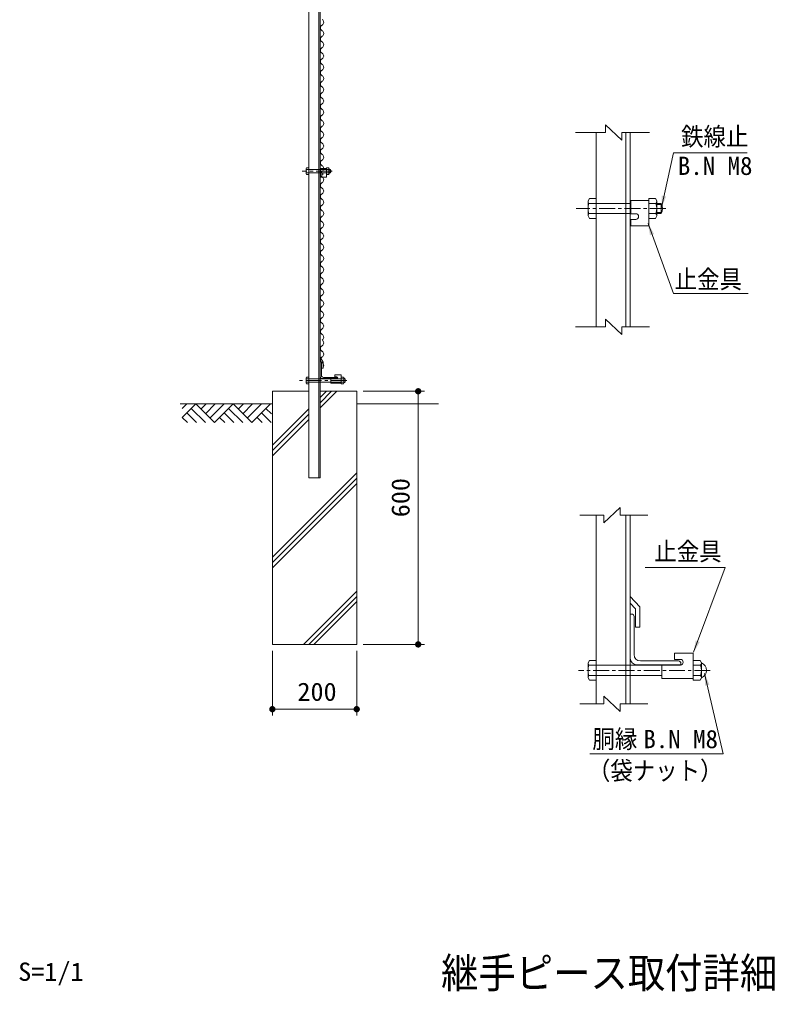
# Model space of a CAD drawing. Units: millimetres, scale not verified. Extents: x -4455 to 4455, y -3150 to 3150.
# Drawn here: x -330 to 1461, y -978 to 1326 of the extents above; entities that cross this region are included whole.
import ezdxf
from ezdxf.enums import TextEntityAlignment as Align

# ---------------------------------------------------------------- set-up
doc = ezdxf.new("R2010")
doc.units = ezdxf.units.MM
doc.header["$LTSCALE"] = 30
doc.linetypes.add('DASHED', pattern=[7.5, 6, -1.5])
doc.linetypes.add('USER1', pattern=[2, 1.25, -0.25, 0.25, -0.25])
for name, color, linetype, lineweight in [('0-0_9断面', 1, 'Continuous', 18), ('0-1_SUNPOU', 1, 'Continuous', 18), ('0-3_4基礎', 4, 'Continuous', 18), ('0-4_5寸法', 1, 'Continuous', 18), ('0-5_1部材', 3, 'Continuous', 18), ('0-6_GL', 7, 'Continuous', 9), ('0-8_8部品', 7, 'Continuous', 9), ('0-9_0', 7, 'Continuous', 9), ('0-A_2網', 4, 'Continuous', 18), ('0-B_AMI', 3, 'Continuous', 18), ('0-C_7詳細', 7, 'Continuous', 18)]:
    doc.layers.add(name, color=color, linetype=linetype, lineweight=lineweight)
doc.styles.add('ＭＳ ゴシック', font='')
doc.styles.get('ＭＳ ゴシック').set_extended_font_data('MS Gothic')

# ---------------------------------------------------------------- blocks, each defined once
blk = doc.blocks.new('GL-マーク')
at = {"layer": '0-9_0', "color": 1, "lineweight": 18}
for p, q in [((-418.12, -21.21), (-396.91, 0)), ((-418.12, -63.64), (-354.48, 0)), ((-354.48, 0), (-265.86, -88.62)), ((-304.52, 0), (-329.5, -24.98)), ((-262.09, 0), (-308.29, -46.2)), ((-219.67, 0), (-287.08, -67.41)), ((-177.24, 0), (-265.86, -88.62)), ((-177.24, 0), (-88.62, -88.62)), ((-127.28, 0), (-152.26, -24.98)), ((-84.85, 0), (-131.05, -46.19)), ((-42.43, 0), (-109.83, -67.41)), ((0, 0), (-88.62, -88.62)), ((-396.91, -42.43), (-350.71, -88.62)), ((-375.7, -21.21), (-308.29, -88.62)), ((-219.67, -42.43), (-173.47, -88.62)), ((-198.45, -21.21), (-131.05, -88.62)), ((3.77, -88.62), (-42.43, -42.43)), ((4.99, -47.42), (-21.21, -21.21)), ((-418.12, -63.64), (-393.14, -88.62)), ((-240.88, -63.64), (-215.9, -88.62)), ((-38.66, -88.62), (-63.64, -63.64))]:
    blk.add_line(p, q, dxfattribs=at)
blk = doc.blocks.new('NAMIX5')
at = {"layer": '0-B_AMI'}
for centre, start, end in [((53.3, -300), 118.07249, 241.92751), ((-53.3, -100), 298.07249, 61.92751), ((53.3, -700), 118.07249, 241.92751), ((-53.3, -500), 298.07249, 61.92751), ((53.3, -1100), 118.07249, 241.92751), ((-53.3, -900), 298.07249, 61.92751), ((-53.3, -1300), 298.07249, 61.92751), ((53.3, -1500), 118.07249, 241.92751), ((-53.3, -1700), 298.07249, 61.92751), ((53.3, -1900), 118.07249, 241.92751)]:
    blk.add_arc(centre, 113.3, start, end, dxfattribs=at)
blk = doc.blocks.new('NAMIX13')
at = {"layer": '0-B_AMI'}
for centre, start, end in [((-106.7, -200), 298.07249, 61.92751), ((106.7, -600), 118.07249, 241.92751), ((106.7, -1400), 118.07249, 241.92751), ((-106.7, -1000), 298.07249, 61.92751), ((106.7, -2200), 118.07249, 241.92751), ((-106.7, -1800), 298.07249, 61.92751), ((-106.7, -2600), 298.07249, 61.92751), ((106.7, -3000), 118.07249, 241.92751), ((-106.7, -3400), 298.07249, 61.92751), ((106.7, -3800), 118.07249, 241.92751), ((-106.7, -4200), 298.07249, 61.92751), ((106.7, -4600), 118.07249, 241.92751), ((-106.7, -5000), 298.07249, 61.92751), ((106.7, -5400), 118.07249, 241.92751), ((106.7, -6200), 118.07249, 241.92751), ((-106.7, -5800), 298.07249, 61.92751), ((106.7, -7000), 118.07249, 241.92751), ((-106.7, -6600), 298.07249, 61.92751), ((106.7, -7800), 118.07249, 241.92751), ((-106.7, -7400), 298.07249, 61.92751), ((-106.7, -8200), 298.07249, 61.92751), ((106.7, -8600), 118.07249, 241.92751)]:
    blk.add_arc(centre, 226.7, start, end, dxfattribs=at)
blk = doc.blocks.new('NAMI')
at = {"layer": '0-B_AMI'}
for centre, start, end in [((-106.7, -200), 298.07249, 61.92751), ((106.7, -600), 118.07249, 241.92751)]:
    blk.add_arc(centre, 226.7, start, end, dxfattribs=at)
blk = doc.blocks.new('M1')
at = {"layer": '0-1_SUNPOU'}
blk.add_line((-7.5, 0), (-57.86, 0), dxfattribs=at)
for points in [[(0, 0), (-7.5, 0), (-7.44, 0.94)], [(0, 0), (-7.44, -0.94), (-7.5, 0)], [(0, 0), (-7.44, 0.94), (-7.26, 1.87)], [(0, 0), (-7.26, -1.87), (-7.44, -0.94)], [(0, 0), (-7.26, 1.87), (-6.97, 2.76)], [(0, 0), (-6.97, -2.76), (-7.26, -1.87)], [(0, 0), (-6.97, 2.76), (-6.57, 3.61)], [(0, 0), (-6.57, -3.61), (-6.97, -2.76)], [(0, 0), (-6.57, 3.61), (-6.07, 4.41)], [(0, 0), (-6.07, -4.41), (-6.57, -3.61)], [(0, 0), (-6.07, 4.41), (-5.47, 5.13)], [(0, 0), (-5.47, -5.13), (-6.07, -4.41)], [(0, 0), (-5.47, 5.13), (-4.78, 5.78)], [(0, 0), (-4.78, -5.78), (-5.47, -5.13)], [(0, 0), (-4.78, 5.78), (-4.02, 6.33)], [(0, 0), (-4.02, -6.33), (-4.78, -5.78)], [(0, 0), (-4.02, 6.33), (-3.19, 6.79)], [(0, 0), (-3.19, -6.79), (-4.02, -6.33)], [(0, 0), (-3.19, 6.79), (-2.32, 7.13)], [(0, 0), (-2.32, -7.13), (-3.19, -6.79)], [(0, 0), (-2.32, 7.13), (-1.41, 7.37)], [(0, 0), (-1.41, -7.37), (-2.32, -7.13)], [(0, 0), (-1.41, 7.37), (-0.47, 7.49)], [(0, 0), (-0.47, -7.49), (-1.41, -7.37)], [(0, 0), (-0.47, 7.49), (0.47, 7.49)], [(0, 0), (0.47, -7.49), (-0.47, -7.49)], [(0, 0), (0.47, 7.49), (1.41, 7.37)], [(0, 0), (1.41, 7.37), (2.32, 7.13)], [(0, 0), (2.32, 7.13), (3.19, 6.79)], [(0, 0), (3.19, 6.79), (4.02, 6.33)], [(0, 0), (4.02, 6.33), (4.78, 5.78)], [(0, 0), (4.78, 5.78), (5.47, 5.13)], [(0, 0), (5.47, 5.13), (6.07, 4.41)], [(0, 0), (6.07, 4.41), (6.57, 3.61)], [(0, 0), (6.57, 3.61), (6.97, 2.76)], [(0, 0), (6.97, 2.76), (7.26, 1.87)], [(0, 0), (7.26, 1.87), (7.44, 0.94)], [(0, 0), (7.44, 0.94), (7.5, 0)], [(0, 0), (1.41, -7.37), (0.47, -7.49)], [(0, 0), (2.32, -7.13), (1.41, -7.37)], [(0, 0), (3.19, -6.79), (2.32, -7.13)], [(0, 0), (4.02, -6.33), (3.19, -6.79)], [(0, 0), (4.78, -5.78), (4.02, -6.33)], [(0, 0), (5.47, -5.13), (4.78, -5.78)], [(0, 0), (6.07, -4.41), (5.47, -5.13)], [(0, 0), (6.57, -3.61), (6.07, -4.41)], [(0, 0), (6.97, -2.76), (6.57, -3.61)], [(0, 0), (7.26, -1.87), (6.97, -2.76)], [(0, 0), (7.44, -0.94), (7.26, -1.87)], [(0, 0), (7.5, 0), (7.44, -0.94)]]:
    blk.add_solid(points, dxfattribs=at)

msp = doc.modelspace()

# ---------------------------------------------------------------- linework, layer by layer
at = {"layer": '0-3_4基礎', "color": 7, "lineweight": 9}
for p, q in [((269.58, 444.92), (356.08, 444.92)), ((269.58, 444.92), (269.58, -155.08)), ((269.58, 444.92), (341.58, 444.92)), ((383.08, 444.92), (469.58, 444.92)), ((397.58, 444.92), (469.58, 444.92)), ((469.58, 444.92), (469.58, -155.08)), ((269.58, -155.08), (469.58, -155.08))]:
    msp.add_line(p, q, dxfattribs=at)
at = {"layer": '0-3_4基礎'}
for p, q in [((383.08, 405.3), (422.7, 444.92)), ((383.08, 417.8), (410.2, 444.92)), ((383.08, 430.3), (397.7, 444.92)), ((269.58, 316.8), (356.08, 403.3)), ((269.58, 304.3), (356.08, 390.8)), ((269.58, 291.8), (356.08, 378.3)), ((269.58, 51.46), (469.58, 251.46)), ((269.58, 38.96), (469.58, 238.96)), ((269.58, 26.46), (469.58, 226.46)), ((343.25, -155.08), (469.58, -28.74)), ((355.75, -155.08), (469.58, -41.24)), ((368.25, -155.08), (469.58, -53.74))]:
    msp.add_line(p, q, dxfattribs=at)
at = {"layer": '0-4_5寸法'}
for p, q in [((484.58, 444.92), (630.41, 444.92)), ((615.41, -125.08), (615.41, 414.92)), ((484.58, -155.08), (630.41, -155.08)), ((269.58, -170.08), (269.58, -323.6)), ((469.58, -170.08), (469.58, -323.6)), ((299.58, -308.6), (439.58, -308.6))]:
    msp.add_line(p, q, dxfattribs=at)
at = {"layer": '0-5_1部材', "color": 7, "lineweight": 9}
for p, q in [((356.08, 1459.92), (356.08, 239.92)), ((379.58, 1459.92), (379.58, 239.92)), ((383.08, 1459.92), (383.08, 239.92)), ((383.08, 526), (390.39, 514.04)), ((383.08, 519.92), (383.08, 479.92)), ((383.08, 518.32), (386.39, 512.91)), ((383.08, 479.92), (383.08, 514.92)), ((383.08, 514.92), (384.08, 514.92)), ((386.08, 482.92), (386.08, 512.92)), ((386.39, 499.91), (386.39, 512.91)), ((390.39, 499.91), (390.39, 514.04)), ((390.39, 499.91), (386.39, 499.91)), ((423.08, 474.92), (388.08, 474.92)), ((421.08, 477.92), (391.08, 477.92)), ((423.08, 474.92), (423.08, 475.92)), ((356.08, 239.92), (383.08, 239.92))]:
    msp.add_line(p, q, dxfattribs=at)
at = {"layer": '0-5_1部材'}
for p, q in [((349.68, 972.27), (350.79, 974.19)), ((349.68, 960.43), (349.68, 972.27)), ((350.37, 970.35), (356.08, 970.35)), ((350.79, 974.19), (356.08, 974.19)), ((356.08, 958.51), (356.08, 974.19)), ((383.42, 972.67), (383.42, 962.17)), ((383.42, 972.67), (397.62, 972.67)), ((397.62, 958.51), (397.62, 974.19)), ((397.62, 972.67), (397.62, 952.67)), ((403.34, 970.35), (397.62, 970.35)), ((404.02, 960.43), (404.02, 972.27)), ((404.02, 970.35), (407.58, 970.35)), ((404.02, 969.55), (407.98, 969.55)), ((407.58, 962.35), (407.58, 970.35)), ((350.37, 962.35), (356.08, 962.35)), ((383.42, 962.17), (387.37, 962.17)), ((383.42, 957.67), (387.37, 957.67)), ((383.42, 957.67), (383.42, 952.67)), ((383.42, 952.67), (397.62, 952.67)), ((403.34, 962.35), (397.62, 962.35)), ((402.92, 958.51), (397.62, 958.51)), ((404.02, 960.43), (402.92, 958.51)), ((404.02, 963.15), (407.98, 963.15)), ((404.02, 962.35), (407.58, 962.35))]:
    msp.add_line(p, q, dxfattribs=at)
at = {"layer": '0-5_1部材', "linetype": 'DASHED'}
for p, q in [((356.08, 970.35), (397.62, 970.35)), ((356.08, 962.35), (397.62, 962.35))]:
    msp.add_line(p, q, dxfattribs=at)
at = {"layer": '0-5_1部材', "color": 1, "linetype": 'USER1'}
msp.add_line((411.04, 966.35), (340.21, 966.35), dxfattribs=at)
at = {"layer": '0-5_1部材'}
for points in [[(404.02, 972.27), (402.92, 974.19), (397.62, 974.19)], [(349.68, 960.43), (350.79, 958.51), (356.08, 958.51)]]:
    msp.add_lwpolyline(points, dxfattribs=at)
for centre, radius, start, end in [((352.71, 972.27), 3.03, 180, 219.3382), ((361.68, 966.35), 12, 160.52878, 199.47122), ((392.02, 966.35), 12, 340.52878, 19.47122), ((401, 972.27), 3.03, 320.6618, 0), ((400.65, 966.35), 8, 330, 30), ((352.71, 960.43), 3.03, 140.6618, 180), ((387.37, 959.92), 2.25, 270, 90), ((401, 960.43), 3.03, 0, 39.3382)]:
    msp.add_arc(centre, radius, start, end, dxfattribs=at)
at = {"layer": '0-5_1部材', "color": 7, "lineweight": 9}
for centre, radius, start, end in [((384.08, 512.92), 2, 0, 90), ((388.08, 479.92), 5, 180, 270), ((391.08, 482.92), 5, 180, 270), ((421.08, 475.92), 2, 0, 90)]:
    msp.add_arc(centre, radius, start, end, dxfattribs=at)
at = {"layer": '0-6_GL'}
for p, q in [((269.58, 414.92), (51.07, 414.92)), ((663.91, 414.92), (469.58, 414.92))]:
    msp.add_line(p, q, dxfattribs=at)
at = {"layer": '0-8_8部品'}
for p, q in [((417.89, 479.15), (417.89, 484.15)), ((417.89, 484.15), (432.89, 484.15)), ((432.89, 464.15), (432.89, 484.15)), ((349.68, 476.39), (350.79, 478.31)), ((349.68, 464.55), (349.68, 476.39)), ((350.37, 474.47), (356.08, 474.47)), ((350.37, 466.47), (356.08, 466.47)), ((350.79, 478.31), (356.08, 478.31)), ((356.08, 462.63), (356.08, 478.31)), ((378.18, 474.47), (432.89, 474.47)), ((383.08, 466.47), (437.8, 466.47)), ((407.89, 474.65), (422.64, 474.65)), ((407.89, 464.15), (407.89, 474.65)), ((407.89, 464.15), (432.89, 464.15)), ((417.89, 479.15), (422.64, 479.15)), ((432.89, 478.31), (432.89, 462.63)), ((438.19, 478.31), (432.89, 478.31)), ((438.61, 474.47), (432.89, 474.47)), ((438.61, 466.47), (432.89, 466.47)), ((438.19, 462.63), (432.89, 462.63)), ((439.29, 476.39), (438.19, 478.31))]:
    msp.add_line(p, q, dxfattribs=at)
at = {"layer": '0-8_8部品', "color": 1, "linetype": 'USER1', "lineweight": 18}
msp.add_line((446.31, 470.47), (333.69, 470.47), dxfattribs=at)
at = {"layer": '0-8_8部品', "color": 3, "linetype": 'DASHED', "lineweight": 18}
for p, q in [((356.08, 474.47), (383.08, 474.47)), ((356.08, 466.47), (383.08, 466.47)), ((407.89, 466.15), (432.89, 466.15))]:
    msp.add_line(p, q, dxfattribs=at)
at = {"layer": '0-8_8部品'}
for points in [[(349.68, 464.55), (350.79, 462.63), (356.08, 462.63)], [(439.29, 476.39), (439.29, 464.55), (438.19, 462.63)]]:
    msp.add_lwpolyline(points, dxfattribs=at)
for centre, radius, start, end in [((352.71, 476.39), 3.03, 180, 219.3382), ((361.68, 470.47), 12, 160.52878, 199.47122), ((352.71, 464.55), 3.03, 140.6618, 180), ((422.64, 476.9), 2.25, 270, 90), ((436.26, 476.39), 3.03, 320.6618, 0), ((427.29, 470.47), 12, 340.52878, 19.47122), ((436.26, 464.55), 3.03, 0, 39.3382), ((436.14, 470.47), 6.71, 298.05542, 61.94458)]:
    msp.add_arc(centre, radius, start, end, dxfattribs=at)
at = {"layer": '0-B_AMI'}
for centre, start, end in [((383.86, 812.93), 298.07249, 61.92751), ((390.97, 799.6), 118.07249, 241.92751), ((383.86, 786.26), 298.07249, 61.92751), ((390.97, 772.93), 118.07249, 241.92751), ((383.86, 759.6), 298.07249, 61.92751), ((390.97, 746.26), 118.07249, 241.92751), ((383.86, 732.93), 298.07249, 61.92751), ((390.97, 719.6), 118.07249, 241.92751), ((390.97, 692.93), 118.07249, 241.92751), ((383.86, 706.26), 298.07249, 61.92751), ((390.97, 666.26), 118.07249, 241.92751), ((383.86, 679.6), 298.07249, 61.92751), ((390.97, 639.6), 118.07249, 241.92751), ((383.86, 652.93), 298.07249, 61.92751), ((383.86, 626.26), 298.07249, 61.92751), ((390.97, 612.93), 118.07249, 241.92751), ((383.86, 599.6), 298.07249, 61.92751), ((390.97, 586.26), 118.07249, 241.92751), ((383.86, 572.93), 298.07249, 61.92751), ((383.86, 559.6), 298.07249, 61.92751), ((390.97, 546.26), 118.07249, 241.92751), ((383.86, 532.93), 298.07249, 61.92751), ((390.97, 519.6), 118.07249, 241.92751), ((383.86, 506.26), 298.07249, 61.92751)]:
    msp.add_arc(centre, 7.56, start, end, dxfattribs=at)
at = {"layer": '0-C_7詳細', "color": 4}
for p, q in [((1059.82, 1058.32), (1059.82, 1076.32)), ((1098.59, 1040.32), (1059.82, 1076.32)), ((1059.82, 1058.32), (988.26, 1058.32)), ((1098.59, 1058.32), (1163.87, 1058.32)), ((1098.59, 1058.32), (1098.59, 1040.32)), ((1098.59, 579.83), (1059.82, 615.83)), ((1059.82, 597.83), (1059.82, 615.83)), ((1059.82, 597.83), (988.26, 597.83)), ((1098.59, 597.83), (1163.87, 597.83)), ((1098.59, 597.83), (1098.59, 579.83)), ((1055.61, 151.19), (999.04, 151.19)), ((1055.61, 151.19), (1055.61, 133.19)), ((1094.38, 151.19), (1159.65, 151.19)), ((1055.61, -295.95), (999.04, -295.95)), ((1094.38, -313.95), (1055.61, -277.95)), ((1055.61, -295.95), (1055.61, -277.95)), ((1094.38, -295.95), (1159.65, -295.95)), ((1094.38, -295.95), (1094.38, -313.95))]:
    msp.add_line(p, q, dxfattribs=at)
at = {"layer": '0-C_7詳細', "lineweight": 9}
for p, q in [((1037.42, 1058.32), (1037.42, 597.83)), ((1107.92, 1058.32), (1107.92, 597.83)), ((1118.42, 1058.32), (1118.42, 597.83)), ((1018.22, 896.11), (1021.55, 901.87)), ((1021.55, 901.87), (1037.42, 901.87)), ((1037.42, 854.83), (1037.42, 901.87)), ((1162.05, 854.83), (1162.05, 901.87)), ((1177.92, 901.87), (1162.05, 901.87)), ((1181.25, 896.11), (1177.92, 901.87)), ((1018.22, 860.59), (1018.22, 896.11)), ((1020.28, 890.35), (1037.42, 890.35)), ((1119.45, 897.31), (1119.45, 865.81)), ((1119.45, 897.31), (1162.05, 897.31)), ((1162.05, 897.31), (1162.05, 837.31)), ((1179.19, 890.35), (1162.05, 890.35)), ((1181.25, 860.59), (1181.25, 896.11)), ((1181.25, 890.35), (1191.9, 890.35)), ((1191.9, 866.35), (1191.9, 890.35)), ((1018.22, 860.59), (1021.55, 854.83)), ((1020.28, 866.35), (1037.42, 866.35)), ((1021.55, 854.83), (1037.42, 854.83)), ((1119.45, 865.81), (1131.3, 865.81)), ((1179.19, 866.35), (1162.05, 866.35)), ((1181.25, 866.35), (1191.9, 866.35)), ((1118.42, 730), (1118.42, 850)), ((1119.45, 852.31), (1119.45, 837.31)), ((1119.45, 852.31), (1131.3, 852.31)), ((1119.45, 837.31), (1162.05, 837.31)), ((1037.42, -295.95), (1037.42, 151.19)), ((1107.92, -295.95), (1107.92, 151.19)), ((1118.42, -295.95), (1118.42, 151.19)), ((1118.42, -41.36), (1140.92, -66.34)), ((1118.42, -57.05), (1130.42, -70.37)), ((1140.92, -114.28), (1140.92, -66.34)), ((1118.42, -83.24), (1118.42, -188.24)), ((1118.42, -83.24), (1121.42, -83.24)), ((1127.42, -89.24), (1127.42, -179.24)), ((1130.42, -114.28), (1130.42, -70.37)), ((1140.92, -114.28), (1130.42, -114.28)), ((1222.85, -190.56), (1222.85, -175.56)), ((1222.85, -175.56), (1267.85, -175.56)), ((1267.85, -235.56), (1267.85, -175.56)), ((1018.22, -198.83), (1021.55, -193.07)), ((1018.22, -198.83), (1018.22, -234.35)), ((1020.28, -204.59), (1037.42, -204.59)), ((1021.55, -193.07), (1037.42, -193.07)), ((1037.42, -193.07), (1037.42, -240.11)), ((1118.42, -204.59), (1192.85, -204.59)), ((1133.42, -203.24), (1238.42, -203.24)), ((1142.42, -194.24), (1232.42, -194.24)), ((1192.85, -204.06), (1237.1, -204.06)), ((1192.85, -235.56), (1192.85, -204.06)), ((1222.85, -190.56), (1237.1, -190.56)), ((1238.42, -203.24), (1238.42, -200.24)), ((1267.85, -193.07), (1267.85, -240.11)), ((1283.73, -193.07), (1267.85, -193.07)), ((1284.99, -204.59), (1267.85, -204.59)), ((1287.05, -198.83), (1283.73, -193.07)), ((1287.05, -198.83), (1287.05, -234.35)), ((1020.28, -228.59), (1037.42, -228.59)), ((1118.42, -228.59), (1192.85, -228.59)), ((1284.99, -228.59), (1267.85, -228.59)), ((1018.22, -234.35), (1021.55, -240.11)), ((1021.55, -240.11), (1037.42, -240.11)), ((1192.85, -235.56), (1267.85, -235.56)), ((1283.73, -240.11), (1267.85, -240.11)), ((1287.05, -234.35), (1283.73, -240.11))]:
    msp.add_line(p, q, dxfattribs=at)
at = {"layer": '0-C_7詳細', "color": 1, "linetype": 'USER1'}
for p, q in [((1202.3, 878.35), (989.81, 878.35)), ((1308.11, -216.59), (995.86, -216.59))]:
    msp.add_line(p, q, dxfattribs=at)
at = {"layer": '0-C_7詳細', "color": 3, "linetype": 'DASHED'}
for p, q in [((1037.42, 890.35), (1119.45, 890.35)), ((1037.42, 866.35), (1119.45, 866.35)), ((1037.42, -204.59), (1118.42, -204.59)), ((1037.42, -228.59), (1118.42, -228.59))]:
    msp.add_line(p, q, dxfattribs=at)
at = {"layer": '0-C_7詳細', "color": 1}
for p, q in [((1181.25, 887.95), (1193.12, 887.95)), ((1181.25, 868.75), (1193.12, 868.75))]:
    msp.add_line(p, q, dxfattribs=at)
for points in [[(1395.82, 1010.32), (1220.67, 1010.32), (1192.33, 880.31)], [(1397.62, 676.82), (1220.67, 676.82), (1160.45, 842.33)]]:
    msp.add_lwpolyline(points, dxfattribs=at)
at = {"layer": '0-C_7詳細', "lineweight": 9}
msp.add_lwpolyline([(1181.25, 860.59), (1177.92, 854.83), (1162.05, 854.83)], dxfattribs=at)
at = {"layer": '0-C_7詳細', "color": 4}
msp.add_lwpolyline([(1094.38, 151.19), (1094.38, 169.19), (1055.61, 133.19)], dxfattribs=at)
at = {"layer": '0-C_7詳細', "color": 5}
for points in [[(1153.53, 27), (1343.62, 27), (1268.55, -173.68)], [(1022.68, -414.12), (1338.3, -414.12), (1294.72, -224.42)]]:
    msp.add_lwpolyline(points, dxfattribs=at)
at = {"layer": '0-C_7詳細', "lineweight": 9}
for centre, radius, start, end in [((1027.31, 896.11), 9.09, 180, 219.3382), ((1054.22, 878.35), 36, 160.52878, 199.47122), ((1172.16, 896.11), 9.09, 320.6618, 0), ((1145.25, 878.35), 36, 340.52878, 19.47122), ((1171.12, 878.35), 24, 330, 30), ((1027.31, 860.59), 9.09, 140.6618, 180), ((1131.3, 859.06), 6.75, 270, 90), ((1172.16, 860.59), 9.09, 0, 39.3382), ((1121.42, -89.24), 6, 0, 90), ((1142.42, -179.24), 15, 180, 270), ((1027.31, -198.83), 9.09, 180, 219.3382), ((1054.22, -216.59), 36, 160.52878, 199.47122), ((1133.42, -188.24), 15, 180, 270), ((1232.42, -200.24), 6, 0, 90), ((1237.1, -197.31), 6.75, 270, 90), ((1251.05, -216.59), 36, 340.52878, 19.47122), ((1277.97, -198.83), 9.09, 320.6618, 0), ((1279.91, -216.59), 19.14, 291.90813, 68.09187), ((1027.31, -234.35), 9.09, 140.6618, 180), ((1277.97, -234.35), 9.09, 0, 39.3382)]:
    msp.add_arc(centre, radius, start, end, dxfattribs=at)
at = {"layer": '0-C_7詳細', "color": 1}
for points in [[(1191.9, 878.35), (1193.2, 908.77), (1203.38, 906.55)], [(1159.77, 844.21), (1174.92, 817.8), (1165.13, 814.24)]]:
    msp.add_solid(points, dxfattribs=at)
at = {"layer": '0-C_7詳細', "color": 5}
for points in [[(1267.85, -175.56), (1273.48, -145.63), (1283.24, -149.28)], [(1294.27, -222.47), (1306.07, -250.55), (1295.91, -252.88)]]:
    msp.add_solid(points, dxfattribs=at)

# ---------------------------------------------------------------- block references
at = {"layer": '0-4_5寸法'}
for p, rotation in [((615.41, 444.92), 90), ((615.41, -155.08), 270), ((269.58, -308.6), 180)]:
    msp.add_blockref('M1', p, dxfattribs=dict(at, rotation=rotation))
msp.add_blockref('M1', (469.58, -308.6), dxfattribs=at)
at = {"layer": '0-6_GL', "xscale": 0.5, "yscale": 0.5}
msp.add_blockref('GL-マーク', (264.99, 414.92), dxfattribs=at)
at = {"layer": '0-A_2網'}
for name, p, xscale, yscale in [('NAMI', (387.41, 1326.26), 0.03333333, 0.03333333), ('NAMI', (387.41, 1299.6), 0.03333333, 0.03333333), ('NAMI', (387.41, 1272.93), 0.03333333, 0.03333333), ('NAMIX5', (387.41, 1246.26), 0.06666667, 0.06666667), ('NAMIX13', (387.41, 1112.93), 0.03333333, 0.03333333)]:
    msp.add_blockref(name, p, dxfattribs=dict(at, xscale=xscale, yscale=yscale))

# ---------------------------------------------------------------- texts
at = {"layer": '0-0_9断面', "color": 3, "style": 'ＭＳ ゴシック', "width": 1.05}
msp.add_text('S=1/1', height=43.33, dxfattribs=at).set_placement((-333.07, -965.49), align=Align.BOTTOM_LEFT)
at = {"layer": '0-4_5寸法', "color": 3, "style": 'ＭＳ ゴシック', "width": 1.05}
msp.add_text('600', height=43.33, rotation=90, dxfattribs=at).set_placement((608.07, 146.39), align=Align.BOTTOM_LEFT)
msp.add_text('200', height=43.33, dxfattribs=at).set_placement((329.08, -301.93), align=Align.BOTTOM_LEFT)
at = {"layer": '0-C_7詳細', "color": 3, "style": 'ＭＳ ゴシック', "width": 0.9}
for s, p in [('鉄線止', (1238.85, 1014.08)), ('止金具', (1223.7, 675.87)), ('止金具', (1175.44, 30.83)), ('胴縁', (1028.58, -414.01)), ('（袋ナット）', (1017.93, -488.89))]:
    msp.add_text(s, height=43.33, dxfattribs=at).set_placement(p, align=Align.BOTTOM_LEFT)
at = {"layer": '0-C_7詳細', "color": 3, "style": 'ＭＳ ゴシック'}
for p in [(1231.25, 944.66), (1149.47, -414.01)]:
    msp.add_text('B.N M8', height=43.33, dxfattribs=at).set_placement(p, align=Align.BOTTOM_LEFT)
at = {"layer": '0-C_7詳細', "style": 'ＭＳ ゴシック', "width": 0.9}
msp.add_text('継手ピース取付詳細', height=72.14, dxfattribs=at).set_placement((669.7, -991.48), align=Align.BOTTOM_LEFT)

doc.saveas('drawing.dxf')
